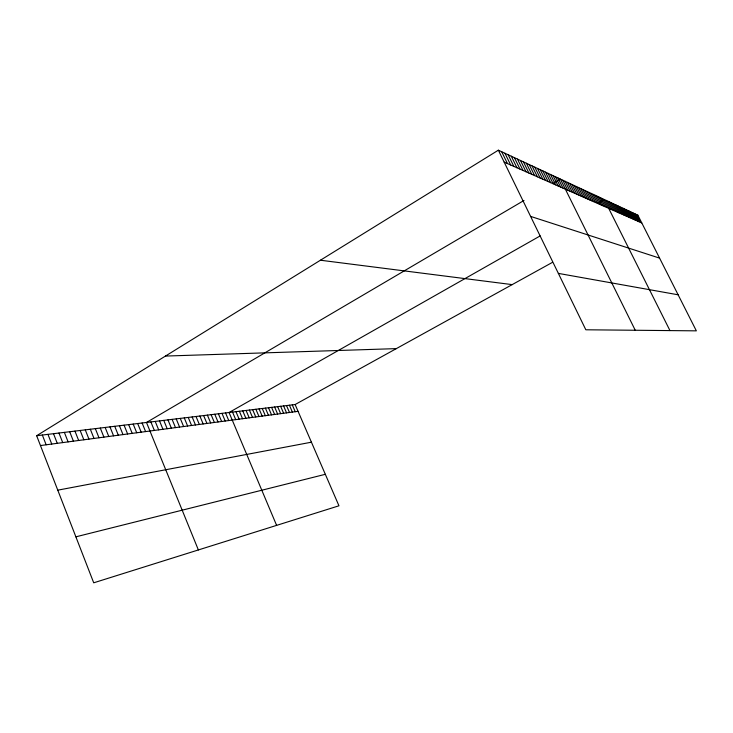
<?xml version="1.0" encoding="UTF-8"?>
<svg xmlns="http://www.w3.org/2000/svg" width="733" height="733" viewBox="0 0 733 733"><rect width="100%" height="100%" fill="white"/><g stroke="black" fill="none" stroke-linecap="round" stroke-linejoin="round"><path stroke-width="1.1" d="M36.65 435.723L295.124 404.534L338.958 505.797L93.714 582.808L36.65 435.723L498.358 150.192L637.875 215.181L696.35 330.849L585.832 329.786L498.358 150.192M523.985 200.466L146.481 422.465L198.368 549.942M553.388 183.177L560.36 179.072L635.254 330.262M540.166 235.916L229.053 412.505L276.616 525.378M598.11 203.032L604.276 199.532L669.962 330.592M295.124 404.534L552.517 262.332M632.341 218.232L637.875 215.181M75.875 536.831L325.324 474.306M57.77 490.166L311.424 442.191M40.462 445.554L298.074 411.341M165.466 356.064L396.315 348.624M320.44 260.224L512.175 284.615M558.363 273.391L678.126 294.794M530.61 216.4L659.581 258.117M504.167 162.121L641.796 222.942M636.455 214.512L640.395 222.319M635.016 213.844L638.984 221.696M633.569 213.175L637.545 221.064M632.093 212.488L636.097 220.422M630.609 211.791L634.641 219.772M629.106 211.095L633.156 219.121M627.585 210.389L631.654 218.452M626.046 209.665L630.142 217.783M624.489 208.942L628.602 217.105M622.922 208.209L627.054 216.418M621.327 207.466L625.478 215.731M619.715 206.715L623.893 215.026M618.084 205.955L622.28 214.311M616.426 205.185L620.649 213.596M614.758 204.406L619.009 212.863M613.063 203.618L617.333 212.13M611.349 202.821L615.647 211.379M609.618 202.015L613.933 210.628M607.859 201.199L612.202 209.858M606.081 200.366L610.452 209.088M602.453 198.68L606.878 207.503M600.602 197.818L605.055 206.697M598.733 196.948L603.204 205.881M596.836 196.068L601.335 205.057M594.921 195.17L599.438 204.223M592.97 194.263L597.523 203.371M591 193.347L595.581 202.519M589.002 192.412L593.611 201.639M586.977 191.469L591.613 200.76M584.925 190.516L589.589 199.871M582.845 189.545L587.536 198.964M580.738 188.564L585.456 198.038M578.594 187.566L583.349 197.113M576.431 186.558L581.205 196.16M574.232 185.531L579.033 195.207M571.997 184.496L576.834 194.236M569.743 183.442L574.608 193.246M567.443 182.37L572.345 192.248M565.116 181.289L570.054 191.231M562.761 180.19L567.718 190.204M557.978 177.963L562.999 188.115M555.55 176.836L560.608 187.062M553.085 175.691L558.18 185.99M550.593 174.527L555.724 184.899M548.055 173.345L553.223 183.8M545.489 172.145L550.685 182.673M542.878 170.926L548.11 181.537M540.23 169.699L545.489 180.382M537.536 168.443L542.832 179.209M534.797 167.17L540.139 178.018M532.03 165.878L537.399 176.809M529.208 164.568L534.614 175.572M526.34 163.23L531.791 174.326M523.435 161.874L528.914 173.061M520.476 160.5L526.001 171.769M517.471 159.098L523.032 170.459M514.41 157.677L520.018 169.121M511.313 156.23L516.948 167.775M508.152 154.755L513.833 166.391M504.945 153.261L510.672 164.989M501.684 151.74L507.447 163.569M292.275 404.873L295.234 411.717M289.407 405.221L292.375 412.102M286.502 405.569L289.489 412.487M283.579 405.926L286.566 412.871M280.62 406.284L283.625 413.265M277.633 406.641L280.647 413.659M274.618 407.007L277.642 414.053M271.577 407.374L274.609 414.457M268.498 407.74L271.549 414.869M265.392 408.116L268.452 415.272M262.249 408.501L265.328 415.693M259.088 408.877L262.167 416.115M255.881 409.261L258.978 416.536M252.647 409.655L255.762 416.958M249.385 410.049L252.5 417.398M246.077 410.453L249.211 417.828M242.742 410.856L245.894 418.268M239.379 411.259L242.531 418.717M235.971 411.671L239.141 419.166M232.535 412.083L235.714 419.624M225.544 412.926L228.751 420.55M221.989 413.357L225.205 421.017M218.397 413.788L221.632 421.493M214.769 414.227L218.013 421.97M211.104 414.667L214.357 422.455M207.393 415.116L210.664 422.95M203.646 415.574L206.926 423.445M199.852 416.023L203.151 423.949M196.023 416.491L199.33 424.453M192.147 416.958L195.473 424.966M188.234 417.434L191.57 425.488M184.267 417.911L187.621 426.01M180.263 418.396L183.626 426.542M176.204 418.882L179.585 427.073M172.108 419.377L175.499 427.623M167.958 419.881L171.366 428.173M163.761 420.385L167.179 428.723M159.519 420.898L162.955 429.281M155.222 421.411L158.676 429.859M150.879 421.942L154.342 430.427M142.11 422.996L145.601 431.59M137.676 423.527L141.185 432.177M133.195 424.068L136.723 432.772M128.669 424.618L132.197 433.368M124.079 425.177L127.624 433.973M119.433 425.736L122.997 434.596M114.733 426.304L118.315 435.21M109.977 426.872L113.569 435.842M105.158 427.458L108.768 436.483M100.284 428.045L103.903 437.125M95.345 428.64L98.982 437.784M90.342 429.245L93.998 438.444M85.275 429.859L88.95 439.113M80.154 430.473L83.837 439.791M74.958 431.105L78.66 440.478M69.699 431.737L73.41 441.174M64.367 432.378L68.096 441.88M58.97 433.029L62.717 442.595M53.5 433.689L57.266 443.318M47.957 434.357L51.741 444.051M42.34 435.036L46.142 444.794"/></g></svg>
